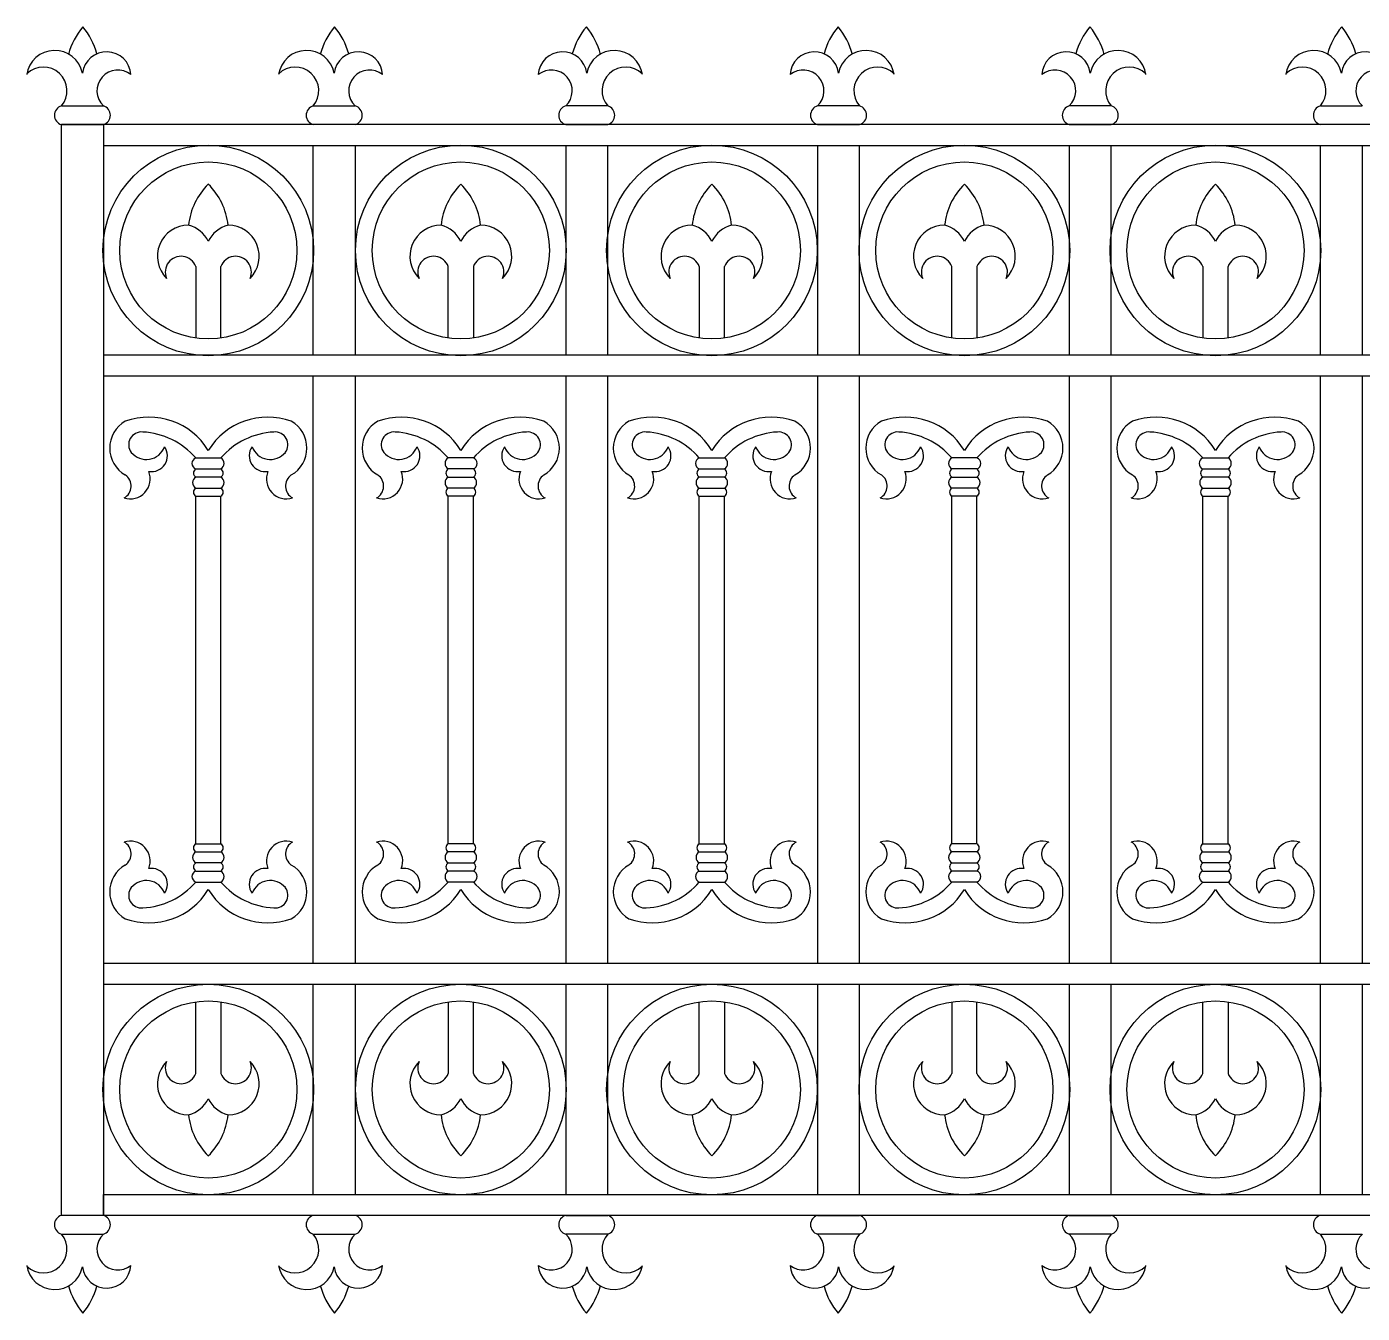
# Model space of a CAD drawing. Header units: millimetres. Extents: x 2621 to 26934, y 11979 to 27988.
# Drawn here: x 14243 to 15676, y 26351 to 27731 of the extents above; entities that cross this region are included whole.
import ezdxf

# ---------------------------------------------------------------- set-up
doc = ezdxf.new("R2010")
doc.units = ezdxf.units.MM

# ---------------------------------------------------------------- blocks, each defined once
blk = doc.blocks.new('A$C16C04185')
for p, q in [((18.59, 709.32), (41.09, 709.32)), ((153.59, 709.32), (176.09, 709.32)), ((311.48, 709.32), (288.98, 709.32)), ((446.48, 709.32), (423.98, 709.32)), ((581.48, 709.32), (558.98, 709.32)), ((693.59, 709.32), (716.09, 709.32)), ((41.09, 699.32), (18.59, 699.32)), ((18.59, 699.32), (41.09, 699.32)), ((18.59, 114.32), (18.59, 699.32)), ((1515.04, 699.32), (41.09, 699.32)), ((41.09, 699.32), (41.09, 688.07)), ((41.09, 699.32), (41.09, 114.32)), ((176.09, 699.32), (153.59, 699.32)), ((311.48, 699.32), (288.98, 699.32)), ((288.98, 699.32), (311.48, 699.32)), ((423.98, 699.32), (446.48, 699.32)), ((581.48, 699.32), (558.98, 699.32)), ((558.98, 699.32), (581.48, 699.32)), ((716.09, 699.32), (693.59, 699.32)), ((41.09, 688.07), (1515.04, 688.07)), ((153.59, 575.57), (153.59, 688.07)), ((176.09, 688.07), (176.09, 575.57)), ((288.98, 688.07), (288.98, 575.57)), ((311.48, 575.57), (311.48, 688.07)), ((423.98, 688.07), (423.98, 575.57)), ((446.48, 575.57), (446.48, 688.07)), ((558.98, 688.07), (558.98, 575.57)), ((581.48, 575.57), (581.48, 688.07)), ((693.59, 575.57), (693.59, 688.07)), ((716.09, 688.07), (716.09, 575.57)), ((90.59, 623.26), (90.59, 584.82)), ((104.09, 584.82), (104.09, 623.26)), ((225.98, 584.82), (225.98, 623.26)), ((239.48, 623.26), (239.48, 584.82)), ((360.59, 623.26), (360.59, 584.82)), ((374.09, 584.82), (374.09, 623.26)), ((495.98, 584.82), (495.98, 623.26)), ((509.48, 623.26), (509.48, 584.82)), ((630.59, 623.26), (630.59, 584.82)), ((644.09, 584.82), (644.09, 623.26)), ((1515.04, 575.57), (41.09, 575.57)), ((1515.04, 564.32), (41.09, 564.32)), ((153.59, 249.32), (153.59, 564.32)), ((176.09, 564.32), (176.09, 249.32)), ((288.98, 564.32), (288.98, 249.32)), ((311.48, 249.32), (311.48, 564.32)), ((423.98, 564.32), (423.98, 249.32)), ((446.48, 249.32), (446.48, 564.32)), ((558.98, 564.32), (558.98, 249.32)), ((581.48, 249.32), (581.48, 564.32)), ((693.59, 249.32), (693.59, 564.32)), ((716.09, 564.32), (716.09, 249.32)), ((90.59, 520.56), (104.09, 520.56)), ((239.48, 520.56), (225.98, 520.56)), ((360.59, 520.56), (374.09, 520.56)), ((509.48, 520.56), (495.98, 520.56)), ((630.59, 520.56), (644.09, 520.56)), ((90.59, 514.64), (104.09, 514.64)), ((104.09, 510.28), (90.59, 510.28)), ((239.48, 514.64), (225.98, 514.64)), ((225.98, 510.28), (239.48, 510.28)), ((360.59, 514.64), (374.09, 514.64)), ((374.09, 510.28), (360.59, 510.28)), ((509.48, 514.64), (495.98, 514.64)), ((495.98, 510.28), (509.48, 510.28)), ((630.59, 514.64), (644.09, 514.64)), ((644.09, 510.28), (630.59, 510.28)), ((90.59, 504.36), (104.09, 504.36)), ((239.48, 504.36), (225.98, 504.36)), ((360.59, 504.36), (374.09, 504.36)), ((509.48, 504.36), (495.98, 504.36)), ((630.59, 504.36), (644.09, 504.36)), ((90.59, 313.64), (90.59, 499.99)), ((90.59, 499.99), (104.09, 499.99)), ((104.09, 313.64), (104.09, 499.99)), ((225.98, 313.64), (225.98, 499.99)), ((239.48, 499.99), (225.98, 499.99)), ((239.48, 313.64), (239.48, 499.99)), ((360.59, 313.64), (360.59, 499.99)), ((360.59, 499.99), (374.09, 499.99)), ((374.09, 313.64), (374.09, 499.99)), ((495.98, 313.64), (495.98, 499.99)), ((509.48, 499.99), (495.98, 499.99)), ((509.48, 313.64), (509.48, 499.99)), ((630.59, 313.64), (630.59, 499.99)), ((630.59, 499.99), (644.09, 499.99)), ((644.09, 313.64), (644.09, 499.99)), ((90.59, 313.64), (104.09, 313.64)), ((90.59, 309.28), (104.09, 309.28)), ((239.48, 313.64), (225.98, 313.64)), ((239.48, 309.28), (225.98, 309.28)), ((360.59, 313.64), (374.09, 313.64)), ((360.59, 309.28), (374.09, 309.28)), ((509.48, 313.64), (495.98, 313.64)), ((509.48, 309.28), (495.98, 309.28)), ((630.59, 313.64), (644.09, 313.64)), ((630.59, 309.28), (644.09, 309.28)), ((104.09, 303.36), (90.59, 303.36)), ((225.98, 303.36), (239.48, 303.36)), ((374.09, 303.36), (360.59, 303.36)), ((495.98, 303.36), (509.48, 303.36)), ((644.09, 303.36), (630.59, 303.36)), ((90.59, 298.99), (104.09, 298.99)), ((239.48, 298.99), (225.98, 298.99)), ((360.59, 298.99), (374.09, 298.99)), ((509.48, 298.99), (495.98, 298.99)), ((630.59, 298.99), (644.09, 298.99)), ((90.59, 293.07), (104.09, 293.07)), ((239.48, 293.07), (225.98, 293.07)), ((360.59, 293.07), (374.09, 293.07)), ((509.48, 293.07), (495.98, 293.07)), ((630.59, 293.07), (644.09, 293.07)), ((1515.04, 249.32), (41.09, 249.32)), ((1515.04, 238.07), (41.09, 238.07)), ((153.59, 125.57), (153.59, 238.07)), ((176.09, 238.07), (176.09, 125.57)), ((288.98, 238.07), (288.98, 125.57)), ((311.48, 125.57), (311.48, 238.07)), ((423.98, 238.07), (423.98, 125.57)), ((446.48, 125.57), (446.48, 238.07)), ((558.98, 238.07), (558.98, 125.57)), ((581.48, 125.57), (581.48, 238.07)), ((693.59, 125.57), (693.59, 238.07)), ((716.09, 238.07), (716.09, 125.57)), ((90.59, 190.37), (90.59, 228.82)), ((104.09, 228.82), (104.09, 190.37)), ((225.98, 228.82), (225.98, 190.37)), ((239.48, 190.37), (239.48, 228.82)), ((360.59, 190.37), (360.59, 228.82)), ((374.09, 228.82), (374.09, 190.37)), ((495.98, 228.82), (495.98, 190.37)), ((509.48, 190.37), (509.48, 228.82)), ((630.59, 190.37), (630.59, 228.82)), ((644.09, 228.82), (644.09, 190.37)), ((41.09, 125.57), (1515.04, 125.57)), ((41.09, 114.32), (41.09, 125.57)), ((41.09, 114.32), (18.59, 114.32)), ((41.09, 114.32), (18.59, 114.32)), ((1515.04, 114.32), (41.09, 114.32)), ((176.09, 114.32), (153.59, 114.32)), ((176.09, 114.32), (153.59, 114.32)), ((288.98, 114.32), (311.48, 114.32)), ((288.98, 114.32), (311.48, 114.32)), ((423.98, 114.32), (446.48, 114.32)), ((423.98, 114.32), (446.48, 114.32)), ((558.98, 114.32), (581.48, 114.32)), ((558.98, 114.32), (581.48, 114.32)), ((716.09, 114.32), (693.59, 114.32)), ((716.09, 114.32), (693.59, 114.32)), ((18.59, 104.32), (41.09, 104.32)), ((153.59, 104.32), (176.09, 104.32)), ((311.48, 104.32), (288.98, 104.32)), ((446.48, 104.32), (423.98, 104.32)), ((581.48, 104.32), (558.98, 104.32)), ((693.59, 104.32), (716.09, 104.32))]:
    blk.add_line(p, q)
for centre, radius in [((97.34, 631.82), 56.48), ((232.73, 631.82), 56.48), ((367.34, 631.82), 56.48), ((502.73, 631.82), 56.48), ((637.34, 631.82), 56.48), ((97.34, 631.82), 47.48), ((232.73, 631.82), 47.48), ((367.34, 631.82), 47.48), ((502.73, 631.82), 47.48), ((637.34, 631.82), 47.48), ((97.34, 181.82), 56.48), ((232.73, 181.82), 56.48), ((367.34, 181.82), 56.48), ((502.73, 181.82), 56.48), ((637.34, 181.82), 56.48), ((97.34, 181.82), 47.48), ((232.73, 181.82), 47.48), ((367.34, 181.82), 47.48), ((502.73, 181.82), 47.48), ((637.34, 181.82), 47.48)]:
    blk.add_circle(centre, radius)
for centre, radius, start, end in [((60.9, 726.52), 39.91, 140.65876, 164.84992), ((-0.65, 726.58), 39.73, 15.63471, 39.44286), ((195.9, 726.52), 39.91, 140.65876, 164.84992), ((134.35, 726.58), 39.73, 15.63471, 39.44286), ((330.72, 726.58), 39.73, 140.55714, 164.36529), ((269.17, 726.52), 39.91, 15.15008, 39.34124), ((465.72, 726.58), 39.73, 140.55714, 164.36529), ((404.17, 726.52), 39.91, 15.15008, 39.34124), ((600.72, 726.58), 39.73, 140.55714, 164.36529), ((539.17, 726.52), 39.91, 15.15008, 39.34124), ((735.9, 726.52), 39.91, 140.65876, 164.84992), ((674.35, 726.58), 39.73, 15.63471, 39.44286), ((14.99, 723.95), 15.15, 11.35636, 171.72822), ((42.79, 725.3), 13.05, 3.6208, 172.83663), ((149.99, 723.95), 15.15, 11.35636, 171.72822), ((177.79, 725.3), 13.05, 3.6208, 172.83663), ((287.28, 725.3), 13.05, 7.16337, 176.3792), ((315.08, 723.95), 15.15, 8.27178, 168.64364), ((422.28, 725.3), 13.05, 7.16337, 176.3792), ((450.08, 723.95), 15.15, 8.27178, 168.64364), ((557.28, 725.3), 13.05, 7.16337, 176.3792), ((585.08, 723.95), 15.15, 8.27178, 168.64364), ((689.99, 723.95), 15.15, 11.35636, 171.72822), ((717.79, 725.3), 13.05, 3.6208, 172.83663), ((8.91, 717.48), 12.66, 319.84276, 134.22811), ((48.8, 717.42), 11.18, 51.07974, 226.45773), ((143.91, 717.48), 12.66, 319.84276, 134.22811), ((183.8, 717.42), 11.18, 51.07974, 226.45773), ((281.28, 717.42), 11.18, 313.54227, 128.92026), ((321.16, 717.48), 12.66, 45.77189, 220.15724), ((416.28, 717.42), 11.18, 313.54227, 128.92026), ((456.16, 717.48), 12.66, 45.77189, 220.15724), ((551.28, 717.42), 11.18, 313.54227, 128.92026), ((591.16, 717.48), 12.66, 45.77189, 220.15724), ((683.91, 717.48), 12.66, 319.84276, 134.22811), ((723.8, 717.42), 11.18, 51.07974, 226.45773), ((20.02, 704.32), 5.2, 105.97126, 254.02874), ((39.66, 704.32), 5.2, 285.97126, 74.02874), ((155.02, 704.32), 5.2, 105.97126, 254.02874), ((174.66, 704.32), 5.2, 285.97126, 74.02874), ((290.41, 704.32), 5.2, 105.97126, 254.02874), ((310.05, 704.32), 5.2, 285.97126, 74.02874), ((425.41, 704.32), 5.2, 105.97126, 254.02874), ((445.05, 704.32), 5.2, 285.97126, 74.02874), ((560.41, 704.32), 5.2, 105.97126, 254.02874), ((580.05, 704.32), 5.2, 285.97126, 74.02874), ((695.02, 704.32), 5.2, 105.97126, 254.02874), ((122.64, 641.63), 36.08, 134.53047, 174.00517), ((72.04, 641.63), 36.08, 5.99483, 45.46953), ((258.03, 641.63), 36.08, 134.53047, 174.00517), ((207.43, 641.63), 36.08, 5.99483, 45.46953), ((392.64, 641.63), 36.08, 134.53047, 174.00517), ((342.04, 641.63), 36.08, 5.99483, 45.46953), ((528.03, 641.63), 36.08, 134.53047, 174.00517), ((477.43, 641.63), 36.08, 5.99483, 45.46953), ((662.64, 641.63), 36.08, 134.53047, 174.00517), ((612.04, 641.63), 36.08, 5.99483, 45.46953), ((86.76, 628.69), 16.71, 90, 225.17267), ((82.75, 629.71), 16.2, 25.7194, 75.64519), ((111.94, 629.71), 16.2, 104.35481, 154.2806), ((107.92, 628.69), 16.71, 314.82733, 90), ((222.15, 628.69), 16.71, 90, 225.17267), ((218.14, 629.71), 16.2, 25.7194, 75.64519), ((247.33, 629.71), 16.2, 104.35481, 154.2806), ((243.31, 628.69), 16.71, 314.82733, 90), ((356.76, 628.69), 16.71, 90, 225.17267), ((352.75, 629.71), 16.2, 25.7194, 75.64519), ((381.94, 629.71), 16.2, 104.35481, 154.2806), ((377.92, 628.69), 16.71, 314.82733, 90), ((492.15, 628.69), 16.71, 90, 225.17267), ((488.14, 629.71), 16.2, 25.7194, 75.64519), ((517.33, 629.71), 16.2, 104.35481, 154.2806), ((513.31, 628.69), 16.71, 314.82733, 90), ((626.76, 628.69), 16.71, 90, 225.17267), ((622.75, 629.71), 16.2, 25.7194, 75.64519), ((651.94, 629.71), 16.2, 104.35481, 154.2806), ((647.92, 628.69), 16.71, 314.82733, 90), ((82.7, 620.26), 8.44, 20.86561, 203.89125), ((111.98, 620.26), 8.44, 336.10875, 159.13439), ((218.09, 620.26), 8.44, 20.86561, 203.89125), ((247.37, 620.26), 8.44, 336.10875, 159.13439), ((352.7, 620.26), 8.44, 20.86561, 203.89125), ((381.98, 620.26), 8.44, 336.10875, 159.13439), ((488.09, 620.26), 8.44, 20.86561, 203.89125), ((517.37, 620.26), 8.44, 336.10875, 159.13439), ((622.7, 620.26), 8.44, 20.86561, 203.89125), ((651.98, 620.26), 8.44, 336.10875, 159.13439), ((61.06, 525.8), 16.58, 119.71474, 240.28527), ((65.52, 505.15), 37.27, 31.37887, 109.88855), ((129.16, 505.15), 37.27, 70.11145, 148.62113), ((133.62, 525.8), 16.58, 299.71473, 60.28526), ((196.45, 525.8), 16.58, 119.71474, 240.28527), ((200.91, 505.15), 37.27, 31.37887, 109.88855), ((264.55, 505.15), 37.27, 70.11145, 148.62113), ((269.01, 525.8), 16.58, 299.71473, 60.28526), ((331.06, 525.8), 16.58, 119.71474, 240.28527), ((335.52, 505.15), 37.27, 31.37887, 109.88855), ((399.16, 505.15), 37.27, 70.11145, 148.62113), ((403.62, 525.8), 16.58, 299.71473, 60.28526), ((466.45, 525.8), 16.58, 119.71474, 240.28527), ((470.91, 505.15), 37.27, 31.37887, 109.88855), ((534.55, 505.15), 37.27, 70.11145, 148.62113), ((539.01, 525.8), 16.58, 299.71473, 60.28526), ((601.06, 525.8), 16.58, 119.71474, 240.28527), ((605.52, 505.15), 37.27, 31.37887, 109.88855), ((669.16, 505.15), 37.27, 70.11145, 148.62113), ((673.62, 525.8), 16.58, 299.71473, 60.28526), ((61.48, 527.64), 6.83, 84.01283, 217.20019), ((60.09, 494.12), 40.37, 40.92509, 87.01751), ((134.59, 494.12), 40.37, 92.98249, 139.07491), ((133.2, 527.64), 6.83, 322.79981, 95.98717), ((196.87, 527.64), 6.83, 84.01283, 217.20019), ((195.48, 494.12), 40.37, 40.92509, 87.01751), ((269.98, 494.12), 40.37, 92.98249, 139.07491), ((268.59, 527.64), 6.83, 322.79981, 95.98717), ((331.48, 527.64), 6.83, 84.01283, 217.20019), ((330.09, 494.12), 40.37, 40.92509, 87.01751), ((404.59, 494.12), 40.37, 92.98249, 139.07491), ((403.2, 527.64), 6.83, 322.79981, 95.98717), ((466.87, 527.64), 6.83, 84.01283, 217.20019), ((465.48, 494.12), 40.37, 40.92509, 87.01751), ((539.98, 494.12), 40.37, 92.98249, 139.07491), ((538.59, 527.64), 6.83, 322.79981, 95.98717), ((601.48, 527.64), 6.83, 84.01283, 217.20019), ((600.09, 494.12), 40.37, 40.92509, 87.01751), ((674.59, 494.12), 40.37, 92.98249, 139.07491), ((673.2, 527.64), 6.83, 322.79981, 95.98717), ((64.08, 530.14), 10.43, 219.51513, 339.73088), ((66.95, 521.66), 8.45, 259.35109, 35.1466), ((127.73, 521.66), 8.45, 144.8534, 280.64891), ((130.6, 530.14), 10.43, 200.26912, 320.48487), ((199.47, 530.14), 10.43, 219.51513, 339.73088), ((202.34, 521.66), 8.45, 259.35109, 35.1466), ((263.12, 521.66), 8.45, 144.8534, 280.64891), ((265.99, 530.14), 10.43, 200.26912, 320.48487), ((334.08, 530.14), 10.43, 219.51513, 339.73088), ((336.95, 521.66), 8.45, 259.35109, 35.1466), ((397.73, 521.66), 8.45, 144.8534, 280.64891), ((400.6, 530.14), 10.43, 200.26912, 320.48487), ((469.47, 530.14), 10.43, 219.51513, 339.73088), ((472.34, 521.66), 8.45, 259.35109, 35.1466), ((533.12, 521.66), 8.45, 144.8534, 280.64891), ((535.99, 530.14), 10.43, 200.26912, 320.48487), ((604.08, 530.14), 10.43, 219.51513, 339.73088), ((606.95, 521.66), 8.45, 259.35109, 35.1466), ((667.73, 521.66), 8.45, 144.8534, 280.64891), ((670.6, 530.14), 10.43, 200.26912, 320.48487), ((91.78, 517.6), 3.19, 111.92404, 248.07596), ((102.39, 517.6), 3.41, 299.81059, 60.18941), ((227.68, 517.6), 3.41, 119.81059, 240.18941), ((238.29, 517.6), 3.19, 291.92404, 68.07596), ((361.78, 517.6), 3.19, 111.92404, 248.07596), ((372.39, 517.6), 3.41, 299.81059, 60.18941), ((497.68, 517.6), 3.41, 119.81059, 240.18941), ((508.29, 517.6), 3.19, 291.92404, 68.07596), ((631.78, 517.6), 3.19, 111.92404, 248.07596), ((642.39, 517.6), 3.41, 299.81059, 60.18941), ((55.41, 509.33), 10.76, 252.40508, 21.98028), ((48.69, 505.45), 7.27, 298.54981, 55.08651), ((92.29, 507.32), 3.41, 119.81059, 240.18941), ((91.91, 512.46), 2.55, 121.17962, 238.82038), ((102.77, 512.46), 2.55, 301.17962, 58.82038), ((102.39, 507.32), 3.41, 299.81059, 60.18941), ((139.27, 509.33), 10.76, 158.01972, 287.59492), ((146, 505.45), 7.27, 124.91349, 241.45019), ((190.8, 509.33), 10.76, 252.40508, 21.98028), ((184.08, 505.45), 7.27, 298.54981, 55.08651), ((227.68, 507.32), 3.41, 119.81059, 240.18941), ((227.3, 512.46), 2.55, 121.17962, 238.82038), ((238.16, 512.46), 2.55, 301.17962, 58.82038), ((237.78, 507.32), 3.41, 299.81059, 60.18941), ((274.66, 509.33), 10.76, 158.01972, 287.59492), ((281.39, 505.45), 7.27, 124.91349, 241.45019), ((325.41, 509.33), 10.76, 252.40508, 21.98028), ((318.69, 505.45), 7.27, 298.54981, 55.08651), ((362.29, 507.32), 3.41, 119.81059, 240.18941), ((361.91, 512.46), 2.55, 121.17962, 238.82038), ((372.77, 512.46), 2.55, 301.17962, 58.82038), ((372.39, 507.32), 3.41, 299.81059, 60.18941), ((409.27, 509.33), 10.76, 158.01972, 287.59492), ((416, 505.45), 7.27, 124.91349, 241.45019), ((460.8, 509.33), 10.76, 252.40508, 21.98028), ((454.08, 505.45), 7.27, 298.54981, 55.08651), ((497.68, 507.32), 3.41, 119.81059, 240.18941), ((497.3, 512.46), 2.55, 121.17962, 238.82038), ((508.16, 512.46), 2.55, 301.17962, 58.82038), ((507.78, 507.32), 3.41, 299.81059, 60.18941), ((544.66, 509.33), 10.76, 158.01972, 287.59492), ((551.39, 505.45), 7.27, 124.91349, 241.45019), ((595.41, 509.33), 10.76, 252.40508, 21.98028), ((588.69, 505.45), 7.27, 298.54981, 55.08651), ((632.29, 507.32), 3.41, 119.81059, 240.18941), ((631.91, 512.46), 2.55, 121.17962, 238.82038), ((642.77, 512.46), 2.55, 301.17962, 58.82038), ((642.39, 507.32), 3.41, 299.81059, 60.18941), ((679.27, 509.33), 10.76, 158.01972, 287.59492), ((686, 505.45), 7.27, 124.91349, 241.45019), ((91.91, 502.18), 2.55, 121.17962, 238.82038), ((102.77, 502.18), 2.55, 301.17962, 58.82038), ((227.3, 502.18), 2.55, 121.17962, 238.82038), ((238.16, 502.18), 2.55, 301.17962, 58.82038), ((361.91, 502.18), 2.55, 121.17962, 238.82038), ((372.77, 502.18), 2.55, 301.17962, 58.82038), ((497.3, 502.18), 2.55, 121.17962, 238.82038), ((508.16, 502.18), 2.55, 301.17962, 58.82038), ((631.91, 502.18), 2.55, 121.17962, 238.82038), ((642.77, 502.18), 2.55, 301.17962, 58.82038), ((55.41, 304.31), 10.76, 338.01972, 107.59492), ((48.69, 308.18), 7.27, 304.91349, 61.45019), ((92.29, 306.32), 3.41, 119.81059, 240.18941), ((91.91, 311.46), 2.55, 121.17962, 238.82038), ((102.77, 311.46), 2.55, 301.17962, 58.82038), ((102.39, 306.32), 3.41, 299.81059, 60.18941), ((139.27, 304.31), 10.76, 72.40508, 201.98028), ((146, 308.18), 7.27, 118.54981, 235.08651), ((190.8, 304.31), 10.76, 338.01972, 107.59492), ((184.08, 308.18), 7.27, 304.91349, 61.45019), ((227.68, 306.32), 3.41, 119.81059, 240.18941), ((227.3, 311.46), 2.55, 121.17962, 238.82038), ((238.16, 311.46), 2.55, 301.17962, 58.82038), ((237.78, 306.32), 3.41, 299.81059, 60.18941), ((274.66, 304.31), 10.76, 72.40508, 201.98028), ((281.39, 308.18), 7.27, 118.54981, 235.08651), ((325.41, 304.31), 10.76, 338.01972, 107.59492), ((318.69, 308.18), 7.27, 304.91349, 61.45019), ((362.29, 306.32), 3.41, 119.81059, 240.18941), ((361.91, 311.46), 2.55, 121.17962, 238.82038), ((372.77, 311.46), 2.55, 301.17962, 58.82038), ((372.39, 306.32), 3.41, 299.81059, 60.18941), ((409.27, 304.31), 10.76, 72.40508, 201.98028), ((416, 308.18), 7.27, 118.54981, 235.08651), ((460.8, 304.31), 10.76, 338.01972, 107.59492), ((454.08, 308.18), 7.27, 304.91349, 61.45019), ((497.68, 306.32), 3.41, 119.81059, 240.18941), ((497.3, 311.46), 2.55, 121.17962, 238.82038), ((508.16, 311.46), 2.55, 301.17962, 58.82038), ((507.78, 306.32), 3.41, 299.81059, 60.18941), ((544.66, 304.31), 10.76, 72.40508, 201.98028), ((551.39, 308.18), 7.27, 118.54981, 235.08651), ((595.41, 304.31), 10.76, 338.01972, 107.59492), ((588.69, 308.18), 7.27, 304.91349, 61.45019), ((632.29, 306.32), 3.41, 119.81059, 240.18941), ((631.91, 311.46), 2.55, 121.17962, 238.82038), ((642.77, 311.46), 2.55, 301.17962, 58.82038), ((642.39, 306.32), 3.41, 299.81059, 60.18941), ((679.27, 304.31), 10.76, 72.40508, 201.98028), ((686, 308.18), 7.27, 118.54981, 235.08651), ((61.06, 287.83), 16.58, 119.71473, 240.28526), ((91.91, 301.17), 2.55, 121.17962, 238.82038), ((102.77, 301.17), 2.55, 301.17962, 58.82038), ((133.62, 287.83), 16.58, 299.71474, 60.28527), ((196.45, 287.83), 16.58, 119.71473, 240.28526), ((227.3, 301.17), 2.55, 121.17962, 238.82038), ((238.16, 301.17), 2.55, 301.17962, 58.82038), ((269.01, 287.83), 16.58, 299.71474, 60.28527), ((331.06, 287.83), 16.58, 119.71473, 240.28526), ((361.91, 301.17), 2.55, 121.17962, 238.82038), ((372.77, 301.17), 2.55, 301.17962, 58.82038), ((403.62, 287.83), 16.58, 299.71474, 60.28527), ((466.45, 287.83), 16.58, 119.71473, 240.28526), ((497.3, 301.17), 2.55, 121.17962, 238.82038), ((508.16, 301.17), 2.55, 301.17962, 58.82038), ((539.01, 287.83), 16.58, 299.71474, 60.28527), ((601.06, 287.83), 16.58, 119.71473, 240.28526), ((631.91, 301.17), 2.55, 121.17962, 238.82038), ((642.77, 301.17), 2.55, 301.17962, 58.82038), ((673.62, 287.83), 16.58, 299.71474, 60.28527), ((64.08, 283.49), 10.43, 20.26912, 140.48487), ((66.95, 291.97), 8.45, 324.8534, 100.64891), ((91.78, 296.03), 3.19, 111.92404, 248.07596), ((102.39, 296.03), 3.41, 299.81059, 60.18941), ((127.73, 291.97), 8.45, 79.35109, 215.1466), ((130.6, 283.49), 10.43, 39.51513, 159.73088), ((199.47, 283.49), 10.43, 20.26912, 140.48487), ((202.34, 291.97), 8.45, 324.8534, 100.64891), ((227.68, 296.03), 3.41, 119.81059, 240.18941), ((238.29, 296.03), 3.19, 291.92404, 68.07596), ((263.12, 291.97), 8.45, 79.35109, 215.1466), ((265.99, 283.49), 10.43, 39.51513, 159.73088), ((334.08, 283.49), 10.43, 20.26912, 140.48487), ((336.95, 291.97), 8.45, 324.8534, 100.64891), ((361.78, 296.03), 3.19, 111.92404, 248.07596), ((372.39, 296.03), 3.41, 299.81059, 60.18941), ((397.73, 291.97), 8.45, 79.35109, 215.1466), ((400.6, 283.49), 10.43, 39.51513, 159.73088), ((469.47, 283.49), 10.43, 20.26912, 140.48487), ((472.34, 291.97), 8.45, 324.8534, 100.64891), ((497.68, 296.03), 3.41, 119.81059, 240.18941), ((508.29, 296.03), 3.19, 291.92404, 68.07596), ((533.12, 291.97), 8.45, 79.35109, 215.1466), ((535.99, 283.49), 10.43, 39.51513, 159.73088), ((604.08, 283.49), 10.43, 20.26912, 140.48487), ((606.95, 291.97), 8.45, 324.8534, 100.64891), ((631.78, 296.03), 3.19, 111.92404, 248.07596), ((642.39, 296.03), 3.41, 299.81059, 60.18941), ((667.73, 291.97), 8.45, 79.35109, 215.1466), ((670.6, 283.49), 10.43, 39.51513, 159.73088), ((65.52, 308.48), 37.27, 250.11145, 328.62113), ((61.48, 286), 6.83, 142.79981, 275.98717), ((60.09, 319.51), 40.37, 272.98249, 319.07491), ((129.16, 308.48), 37.27, 211.37887, 289.88855), ((134.59, 319.51), 40.37, 220.92509, 267.01751), ((133.2, 286), 6.83, 264.01283, 37.20019), ((200.91, 308.48), 37.27, 250.11145, 328.62113), ((196.87, 286), 6.83, 142.79981, 275.98717), ((195.48, 319.51), 40.37, 272.98249, 319.07491), ((264.55, 308.48), 37.27, 211.37887, 289.88855), ((269.98, 319.51), 40.37, 220.92509, 267.01751), ((268.59, 286), 6.83, 264.01283, 37.20019), ((335.52, 308.48), 37.27, 250.11145, 328.62113), ((331.48, 286), 6.83, 142.79981, 275.98717), ((330.09, 319.51), 40.37, 272.98249, 319.07491), ((399.16, 308.48), 37.27, 211.37887, 289.88855), ((404.59, 319.51), 40.37, 220.92509, 267.01751), ((403.2, 286), 6.83, 264.01283, 37.20019), ((470.91, 308.48), 37.27, 250.11145, 328.62113), ((466.87, 286), 6.83, 142.79981, 275.98717), ((465.48, 319.51), 40.37, 272.98249, 319.07491), ((534.55, 308.48), 37.27, 211.37887, 289.88855), ((539.98, 319.51), 40.37, 220.92509, 267.01751), ((538.59, 286), 6.83, 264.01283, 37.20019), ((605.52, 308.48), 37.27, 250.11145, 328.62113), ((601.48, 286), 6.83, 142.79981, 275.98717), ((600.09, 319.51), 40.37, 272.98249, 319.07491), ((669.16, 308.48), 37.27, 211.37887, 289.88855), ((674.59, 319.51), 40.37, 220.92509, 267.01751), ((673.2, 286), 6.83, 264.01283, 37.20019), ((86.76, 184.95), 16.71, 134.82733, 270), ((82.7, 193.38), 8.44, 156.10875, 339.13439), ((111.98, 193.38), 8.44, 200.86561, 23.89125), ((107.92, 184.95), 16.71, 270, 45.17267), ((222.15, 184.95), 16.71, 134.82733, 270), ((218.09, 193.38), 8.44, 156.10875, 339.13439), ((247.37, 193.38), 8.44, 200.86561, 23.89125), ((243.31, 184.95), 16.71, 270, 45.17267), ((356.76, 184.95), 16.71, 134.82733, 270), ((352.7, 193.38), 8.44, 156.10875, 339.13439), ((381.98, 193.38), 8.44, 200.86561, 23.89125), ((377.92, 184.95), 16.71, 270, 45.17267), ((492.15, 184.95), 16.71, 134.82733, 270), ((488.09, 193.38), 8.44, 156.10875, 339.13439), ((517.37, 193.38), 8.44, 200.86561, 23.89125), ((513.31, 184.95), 16.71, 270, 45.17267), ((626.76, 184.95), 16.71, 134.82733, 270), ((622.7, 193.38), 8.44, 156.10875, 339.13439), ((651.98, 193.38), 8.44, 200.86561, 23.89125), ((647.92, 184.95), 16.71, 270, 45.17267), ((82.75, 183.93), 16.2, 284.35481, 334.2806), ((111.94, 183.93), 16.2, 205.7194, 255.64519), ((218.14, 183.93), 16.2, 284.35481, 334.2806), ((247.33, 183.93), 16.2, 205.7194, 255.64519), ((352.75, 183.93), 16.2, 284.35481, 334.2806), ((381.94, 183.93), 16.2, 205.7194, 255.64519), ((488.14, 183.93), 16.2, 284.35481, 334.2806), ((517.33, 183.93), 16.2, 205.7194, 255.64519), ((622.75, 183.93), 16.2, 284.35481, 334.2806), ((651.94, 183.93), 16.2, 205.7194, 255.64519), ((122.64, 172), 36.08, 185.99483, 225.46953), ((72.04, 172), 36.08, 314.53047, 354.00517), ((258.03, 172), 36.08, 185.99483, 225.46953), ((207.43, 172), 36.08, 314.53047, 354.00517), ((392.64, 172), 36.08, 185.99483, 225.46953), ((342.04, 172), 36.08, 314.53047, 354.00517), ((528.03, 172), 36.08, 185.99483, 225.46953), ((477.43, 172), 36.08, 314.53047, 354.00517), ((662.64, 172), 36.08, 185.99483, 225.46953), ((612.04, 172), 36.08, 314.53047, 354.00517), ((20.02, 109.32), 5.2, 105.97126, 254.02874), ((39.66, 109.32), 5.2, 285.97126, 74.02874), ((155.02, 109.32), 5.2, 105.97126, 254.02874), ((174.66, 109.32), 5.2, 285.97126, 74.02874), ((290.41, 109.32), 5.2, 105.97126, 254.02874), ((310.05, 109.32), 5.2, 285.97126, 74.02874), ((425.41, 109.32), 5.2, 105.97126, 254.02874), ((445.05, 109.32), 5.2, 285.97126, 74.02874), ((560.41, 109.32), 5.2, 105.97126, 254.02874), ((580.05, 109.32), 5.2, 285.97126, 74.02874), ((695.02, 109.32), 5.2, 105.97126, 254.02874), ((8.91, 96.15), 12.66, 225.77189, 40.15724), ((48.8, 96.21), 11.18, 133.54227, 308.92026), ((143.91, 96.15), 12.66, 225.77189, 40.15724), ((183.8, 96.21), 11.18, 133.54227, 308.92026), ((281.28, 96.21), 11.18, 231.07974, 46.45773), ((321.16, 96.15), 12.66, 139.84276, 314.22811), ((416.28, 96.21), 11.18, 231.07974, 46.45773), ((456.16, 96.15), 12.66, 139.84276, 314.22811), ((551.28, 96.21), 11.18, 231.07974, 46.45773), ((591.16, 96.15), 12.66, 139.84276, 314.22811), ((683.91, 96.15), 12.66, 225.77189, 40.15724), ((723.8, 96.21), 11.18, 133.54227, 308.92026), ((14.99, 89.69), 15.15, 188.27178, 348.64364), ((42.79, 88.33), 13.05, 187.16337, 356.3792), ((149.99, 89.69), 15.15, 188.27178, 348.64364), ((177.79, 88.33), 13.05, 187.16337, 356.3792), ((287.28, 88.33), 13.05, 183.6208, 352.83663), ((315.08, 89.69), 15.15, 191.35636, 351.72822), ((422.28, 88.33), 13.05, 183.6208, 352.83663), ((450.08, 89.69), 15.15, 191.35636, 351.72822), ((557.28, 88.33), 13.05, 183.6208, 352.83663), ((585.08, 89.69), 15.15, 191.35636, 351.72822), ((689.99, 89.69), 15.15, 188.27178, 348.64364), ((717.79, 88.33), 13.05, 187.16337, 356.3792), ((60.9, 87.12), 39.91, 195.15008, 219.34124), ((-0.65, 87.06), 39.73, 320.55714, 344.36529), ((195.9, 87.12), 39.91, 195.15008, 219.34124), ((134.35, 87.06), 39.73, 320.55714, 344.36529), ((330.72, 87.06), 39.73, 195.63471, 219.44286), ((269.17, 87.12), 39.91, 320.65876, 344.84992), ((465.72, 87.06), 39.73, 195.63471, 219.44286), ((404.17, 87.12), 39.91, 320.65876, 344.84992), ((600.72, 87.06), 39.73, 195.63471, 219.44286), ((539.17, 87.12), 39.91, 320.65876, 344.84992), ((735.9, 87.12), 39.91, 195.15008, 219.34124), ((674.35, 87.06), 39.73, 320.55714, 344.36529)]:
    blk.add_arc(centre, radius, start, end)

msp = doc.modelspace()

# ---------------------------------------------------------------- block references
at = {"xscale": 2, "yscale": 2, "zscale": 2}
msp.add_blockref('A$C16C04185', (14243.5, 26227.5), dxfattribs=at)

doc.saveas('drawing.dxf')
